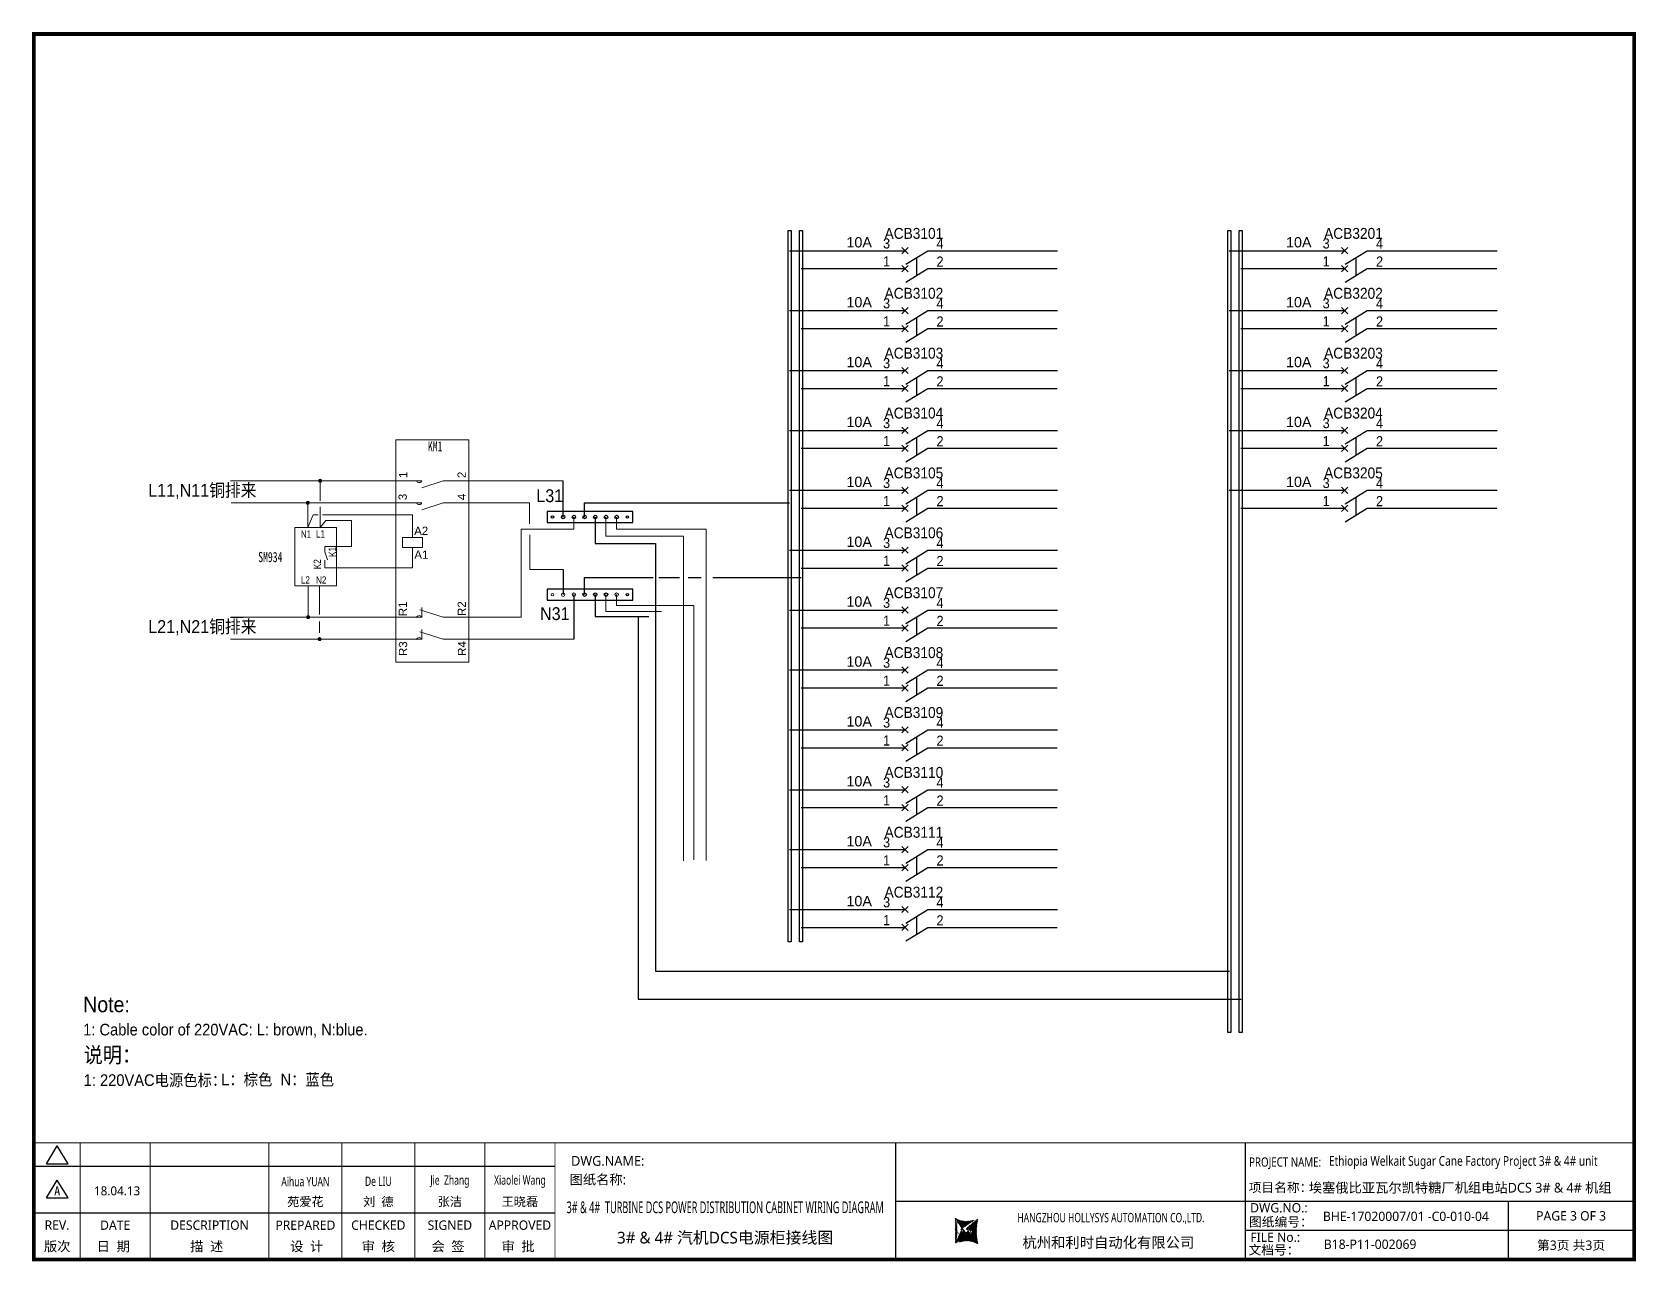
# Model space of a CAD drawing. Extents: x 81437 to 204847, y -54769 to -29444.
# Drawn here: x 106338 to 110463, y -54566 to -51403 of the extents above; entities that cross this region are included whole.
import ezdxf
from ezdxf.enums import TextEntityAlignment as Align
from ezdxf.lldxf.tags import DXFTag

# ---------------------------------------------------------------- set-up
doc = ezdxf.new("R2010")
doc.units = 0
doc.header["$LTSCALE"] = 100
doc.header["$MEASUREMENT"] = 0
doc.linetypes.add('ACAD_ISO02W100', pattern=[15, 12, -3])
for name, color, linetype in [('t', 1, 'Continuous'), ('标准图框及表格', 7, 'Continuous'), ('空气开关', 7, 'Continuous')]:
    doc.layers.add(name, color=color, linetype=linetype)
for name, color, linetype, lineweight in [('注释', 130, 'Continuous', 20), ('粗实线', 7, 'Continuous', 20), ('细实线', 7, 'Continuous', 20)]:
    doc.layers.add(name, color=color, linetype=linetype, lineweight=lineweight)
doc.styles.add('HZ', font='arial.ttf', dxfattribs={"width": 0.7})
doc.styles.get("Standard").update_dxf_attribs({"font": ''})
doc.styles.add('微软雅黑', font='')
doc.styles.get('Standard').set_extended_font_data('SimSun')
doc.styles.get('微软雅黑').set_extended_font_data('Microsoft YaHei')
tags = doc.linetypes.add('CENTER', pattern=[2, 1.25, -0.25, 0.25, -0.25]).pattern_tags.tags
tags[10:11] = [DXFTag(74, 4), DXFTag(75, 0), DXFTag(340, '0'), DXFTag(46, 1.0), DXFTag(50, 0.0), DXFTag(44, 0.0), DXFTag(45, 0.0)]
tags[8:9] = [DXFTag(74, 4), DXFTag(75, 0), DXFTag(340, '0'), DXFTag(46, 1.0), DXFTag(50, 0.0), DXFTag(44, 0.0), DXFTag(45, 0.0)]
tags[6:7] = [DXFTag(74, 4), DXFTag(75, 0), DXFTag(340, '0'), DXFTag(46, 1.0), DXFTag(50, 0.0), DXFTag(44, 0.0), DXFTag(45, 0.0)]
tags[4:5] = [DXFTag(74, 4), DXFTag(75, 0), DXFTag(340, '0'), DXFTag(46, 1.0), DXFTag(50, 0.0), DXFTag(44, 0.0), DXFTag(45, 0.0)]
pattern_1 = [(45, (-6.1628, -58.8625), (-0.7362629, 0.7362629), [])]

# ---------------------------------------------------------------- blocks, each defined once
blk = doc.blocks.new('供电端子')
at = {"style": 'HZ', "width": 0.7}
blk.add_attdef('供电端子', (0, 0), '', height=17, dxfattribs=at)
blk = doc.blocks.new('图框')
at = {"layer": '标准图框及表格'}
h = blk.add_hatch(dxfattribs=at)
h.set_pattern_fill('ANSI31', color=5, scale=8.329864, style=0)
h.set_pattern_definition(pattern_1)
edge = h.paths.add_edge_path()
edge.add_arc((2393.1, -3057), 55.2, 238.1092, 291.6532)
edge.add_line((2413.5, -3108.3), (2382.4, -3129.1))
edge.add_arc((2232.7, -3137.2), 135.4, 346.3915, 374.25)
edge.add_line((2364.3, -3169), (2391.3, -3146.7))
edge.add_line((2385.2, -3139.1), (2390, -3139.8))
edge.add_spline(control_points=[(2391.3, -3146.8), (2392.2, -3145.9), (2393.8, -3144.3), (2393.7, -3140.1), (2391.3, -3139.9), (2390, -3139.7)], knot_values=[0, 0, 0, 0, 6.844331, 12.400427, 18.769243, 18.769243, 18.769243, 18.769243], weights=[1, 1, 1, 1, 1, 1], degree=3, periodic=0)
edge.add_spline(control_points=[(2382.4, -3129.1), (2381.6, -3129.7), (2380.3, -3130.8), (2379.4, -3132.2), (2379, -3132.9)], knot_values=[0, 0, 0, 0, 5.253674, 9.488439, 9.488439, 9.488439, 9.488439], weights=[1, 1, 1, 1, 1], degree=3, periodic=0)
edge.add_spline(control_points=[(2380.1, -3131.1), (2379.6, -3131.8), (2378.5, -3133.2), (2378.8, -3136.6), (2381.7, -3138.8), (2384, -3139), (2385.2, -3139.1)], knot_values=[10.665975, 10.665975, 10.665975, 10.665975, 18.977704, 28.894558, 41.119554, 52.646925, 52.646925, 52.646925, 52.646925], weights=[1, 1, 1, 1, 1, 1, 1], degree=3, periodic=0)
h = blk.add_hatch(dxfattribs=at)
h.set_pattern_fill('ANSI31', color=3, scale=8.329864, style=0)
h.set_pattern_definition(pattern_1)
edge = h.paths.add_edge_path()
edge.add_line((2396.3, -3134.6), (2401.5, -3135.3))
edge.add_spline(control_points=[(2394.9, -3127.6), (2394, -3128.5), (2392.4, -3130.1), (2392.5, -3134.3), (2394.9, -3134.5), (2396.2, -3134.6)], knot_values=[0, 0, 0, 0, 6.844331, 12.400427, 18.769243, 18.769243, 18.769243, 18.769243], weights=[1, 1, 1, 1, 1, 1], degree=3, periodic=0)
edge.add_line((2421.9, -3105.3), (2394.8, -3127.7))
edge.add_spline(control_points=[(2406.5, -3142.8), (2406.9, -3142.3), (2407.7, -3140.9), (2407.4, -3137.8), (2404.5, -3135.6), (2402.2, -3135.4), (2401, -3135.3)], knot_values=[12.654089, 12.654089, 12.654089, 12.654089, 18.977704, 28.894558, 41.119554, 52.646925, 52.646925, 52.646925, 52.646925], weights=[1, 1, 1, 1, 1, 1, 1], degree=3, periodic=0)
edge.add_line((2405.5, -3143.8), (2406.6, -3142.6))
edge.add_line((2403.9, -3145.3), (2405.5, -3143.8))
edge.add_line((2372.7, -3166.1), (2403.8, -3145.3))
edge.add_arc((2393.1, -3217.4), 55.2, 58.1092, 111.6532)
edge.add_arc((2553.4, -3137.2), 135.4, 166.3915, 194.25)
at = {"color": 7}
for p, q in [((2209.5, -2910.4), (2209.5, -3210.4)), ((3109.5, -2910.4), (3109.5, -3210.4)), ((-6.2, -2970.4), (1334, -2970.4)), ((-6.2, -3090.4), (1334, -3090.4)), ((2209.5, -3060.4), (3109.5, -3060.4)), ((3109.5, -3060.4), (4109.5, -3060.4)), ((3785.6, -3060.4), (3785.6, -3210.4)), ((4109.5, -3135.4), (3109.5, -3135.4))]:
    blk.add_line(p, q, dxfattribs=at)
at = {"color": 7, "const_width": 3}
blk.add_lwpolyline([(4109.5, -2910.4), (-6.2, -2910.4)], dxfattribs=at)
at = {"layer": 't', "color": 7}
for p, q in [((25.8, -2963.9), (53.7, -2918)), ((81.7, -2963.9), (53.7, -2918)), ((25.8, -2963.9), (81.7, -2963.9)), ((25.8, -3051.8), (53.7, -3006)), ((81.7, -3051.8), (53.7, -3006)), ((25.8, -3051.8), (81.7, -3051.8))]:
    blk.add_line(p, q, dxfattribs=at)
at = {"layer": 't', "color": 7, "const_width": 9.62}
blk.add_lwpolyline([(4109.5, -3210.4), (4109.5, -58.9), (-6.2, -58.9), (-6.2, -3210.4)], close=True, dxfattribs=at)
at = {"layer": 't', "color": 7, "const_width": 2.4}
for points in [[(112.6, -2911.6), (112.6, -3210.4)], [(292.9, -2911.6), (292.9, -3210.4)], [(598.2, -2911.6), (598.2, -3215.3)], [(785.8, -2911.6), (785.8, -3215.3)], [(973.4, -2911.6), (973.4, -3215.3)], [(1153.7, -2911.6), (1153.7, -3215.3)], [(1334, -2911.6), (1334, -3215.3)]]:
    blk.add_lwpolyline(points, dxfattribs=at)
at = {"color": 7, "linetype": 'CENTER', "style": '微软雅黑'}
for s, height, p in [('项目名称：', 24, (3118.2, -3036.9)), ('图纸编号：', 24, (3119.1, -3125.5)), ('杭州和利时自动化有限公司', 27, (2536.4, -3180)), ('文档号：', 24, (3117.9, -3197.6))]:
    blk.add_text(s, height=height, dxfattribs=at).set_placement(p)
at = {"color": 7, "style": '微软雅黑', "flags": 8}
for tag, p, height in [('DWG.NAME:', (1375.5, -2969.2), 25), ('DWG.NO.:', (3122, -3089.3), 24), ('图纸编号', (3309.2, -3111.3), 24), ('FILENO.:', (3122.5, -3165), 24), ('文档号', (3311.6, -3183), 24)]:
    blk.add_attdef(tag, p, '', height=height, dxfattribs=at)
at = {"color": 7, "style": '微软雅黑', "width": 0.8, "flags": 8}
for tag, p, height in [('PROJECTNAME:', (3119.3, -2971.7), 24), ('PROJECT_NAME', (3324.7, -2969.2), 25)]:
    blk.add_attdef(tag, p, '', height=height, dxfattribs=at)
at = {"color": 7, "style": '微软雅黑', "flags": 8}
for tag, height, width, p in [('RENLIU', 24, 0.7, (692, -3009.2)), ('SHUFENWANG', 24, 0.7, (879.6, -3009.2)), ('FANGHOU', 24, 0.7, (1063.6, -3009.2)), ('DANDANLI', 24, 0.7, (1243.9, -3009.2)), ('#10STATIONONTROLCABINETCOVER', 30, 0.6, (1771.7, -3076)), ('HANGZHOUHOLLYSYSAUTOMATIONCO.,LTD.', 24, 0.7, (2763.9, -3104.6))]:
    blk.add_attdef(tag, text='', height=height, dxfattribs=dict(at, width=width)).set_placement(p, align=Align.MIDDLE)
for tag, p in [('图纸名称:', (1371.6, -3024.8)), ('项目名称', (3272.9, -3045.6))]:
    blk.add_attdef(tag, text='', height=25, dxfattribs=at).set_placement(p, align=Align.BOTTOM_LEFT)
at = {"color": 7, "flags": 8}
blk.add_attdef('A', text='', height=23, dxfattribs=at).set_placement((53.7, -3033.7), align=Align.MIDDLE)
at = {"color": 7, "style": '微软雅黑', "flags": 8}
for tag, height, p in [('设计时间', 23, (207.7, -3033.7)), ('刘仁', 23, (692, -3061.1)), ('王姝芬', 23, (879.6, -3061.1)), ('侯方', 23, (1063.6, -3061.1)), ('李丹丹', 23, (1243.9, -3061.1)), ('PAGEXOFX', 24, (3947.6, -3097.9)), ('REV.', 24, (53.2, -3121.9)), ('DATE', 24, (202.7, -3121.9)), ('DESCRIPTION', 24, (445.6, -3121.9)), ('PREPARED', 24, (692, -3121.9)), ('CHECKED', 24, (879.6, -3121.9)), ('SIGNED', 24, (1063.6, -3121.9)), ('APPROVED', 24, (1243.9, -3121.9)), ('图纸名称', 30, (1771.7, -3153.6)), ('第几页共几页', 24, (3947.6, -3172.9))]:
    blk.add_attdef(tag, text='', height=height, dxfattribs=at).set_placement(p, align=Align.MIDDLE)
at = {"layer": 't', "color": 7, "style": '微软雅黑'}
for s, p in [('版次', (53.7, -3176.5)), ('日  期', (198, -3176.5)), ('描  述', (438.3, -3176.5)), ('设  计', (695.3, -3176.5)), ('审  核', (879.4, -3176.5)), ('会  签', (1058.9, -3176.5)), ('审  批', (1239.1, -3176.5))]:
    blk.add_text(s, height=25, dxfattribs=at).set_placement(p, align=Align.MIDDLE_CENTER)
at = {"layer": '标准图框及表格', "color": 5, "style": 'HZ'}
for s, p in [('pgqh', (2367.7, -3118.5)), ('hollilas', (2367.9, -3144.8))]:
    blk.add_text(s, height=5.21, dxfattribs=at).set_placement(p)
at = {"layer": '标准图框及表格', "color": 3, "style": 'HZ'}
for s, height, p in [('auto', 8.68, (2394.7, -3133.1)), ('hollysys', 4.34, (2396.4, -3158.6))]:
    blk.add_text(s, height=height, dxfattribs=at).set_placement(p)

msp = doc.modelspace()

# ---------------------------------------------------------------- linework, layer by layer
at = {"color": 43}
for p, q in [((108286.5, -51965.4), (108583.1, -51965.4)), ((108641.7, -51965.4), (108975.4, -51965.4)), ((109417, -51965.4), (109713.7, -51965.4)), ((109772.2, -51965.4), (110105.9, -51965.4)), ((108286.5, -52119.4), (108583.1, -52119.4)), ((108641.7, -52119.4), (108975.4, -52119.4)), ((109417, -52119.4), (109713.7, -52119.4)), ((109772.2, -52119.4), (110105.9, -52119.4)), ((108286.5, -52273.4), (108583.1, -52273.4)), ((108641.7, -52273.4), (108975.4, -52273.4)), ((109417, -52273.4), (109713.7, -52273.4)), ((109772.2, -52273.4), (110105.9, -52273.4)), ((108286.5, -52427.4), (108583.1, -52427.4)), ((108641.7, -52427.4), (108975.4, -52427.4)), ((109417, -52427.4), (109713.7, -52427.4)), ((109772.2, -52427.4), (110105.9, -52427.4)), ((107704, -52650.2), (107704, -52557.4)), ((108286.5, -52581.4), (108583.1, -52581.4)), ((108641.7, -52581.4), (108975.4, -52581.4)), ((109417, -52581.4), (109713.7, -52581.4)), ((109772.2, -52581.4), (110105.9, -52581.4)), ((107759, -52650.2), (107759, -52613.9)), ((107759, -52613.9), (107931.2, -52613.9)), ((107903.7, -52613.9), (108286.5, -52613.9)), ((107786.5, -52650.2), (107786.5, -52718)), ((107786.5, -52718), (107918, -52718)), ((107901, -52718), (107941.1, -52718)), ((107941.1, -52718), (107941.1, -53086.9)), ((108286.5, -52735.4), (108583.1, -52735.4)), ((108641.7, -52735.4), (108975.4, -52735.4)), ((106848.7, -52907.6), (106880.9, -52907.6)), ((108286.5, -52889.4), (108583.1, -52889.4)), ((108641.7, -52889.4), (108975.4, -52889.4)), ((108286.5, -53043.4), (108583.1, -53043.4)), ((108641.7, -53043.4), (108975.4, -53043.4)), ((107941.1, -53086.9), (107941.1, -53817.7)), ((108286.5, -53197.4), (108583.1, -53197.4)), ((108641.7, -53197.4), (108975.4, -53197.4)), ((108286.5, -53351.4), (108583.1, -53351.4)), ((108641.7, -53351.4), (108975.4, -53351.4)), ((108286.5, -53505.4), (108583.1, -53505.4)), ((108641.7, -53505.4), (108975.4, -53505.4)), ((108286.5, -53659.4), (108583.1, -53659.4)), ((108641.7, -53659.4), (108975.4, -53659.4)), ((107941.1, -53817.7), (109417.9, -53817.7))]:
    msp.add_line(p, q, dxfattribs=at)
at = {"color": 6}
for p, q in [((108591.2, -51973.5), (108575, -51957.3)), ((108575, -51973.5), (108591.2, -51957.3)), ((108585.2, -52000.2), (108641.7, -51965.4)), ((109721.8, -51973.5), (109705.6, -51957.3)), ((109705.6, -51973.5), (109721.8, -51957.3)), ((109715.7, -52000.2), (109772.2, -51965.4)), ((108575, -52019.6), (108591.2, -52003.4)), ((108591.2, -52019.6), (108575, -52003.4)), ((108585.2, -52046.3), (108641.7, -52011.5)), ((109705.6, -52019.6), (109721.8, -52003.4)), ((109721.8, -52019.6), (109705.6, -52003.4)), ((109715.7, -52046.3), (109772.2, -52011.5)), ((108591.2, -52127.5), (108575, -52111.3)), ((108575, -52127.5), (108591.2, -52111.3)), ((108585.2, -52154.2), (108641.7, -52119.4)), ((109721.8, -52127.5), (109705.6, -52111.3)), ((109705.6, -52127.5), (109721.8, -52111.3)), ((109715.7, -52154.2), (109772.2, -52119.4)), ((108591.2, -52173.6), (108575, -52157.4)), ((108575, -52173.6), (108591.2, -52157.4)), ((108585.2, -52200.3), (108641.7, -52165.5)), ((109721.8, -52173.6), (109705.6, -52157.4)), ((109705.6, -52173.6), (109721.8, -52157.4)), ((109715.7, -52200.3), (109772.2, -52165.5)), ((108575, -52281.5), (108591.2, -52265.3)), ((108591.2, -52281.5), (108575, -52265.3)), ((109705.6, -52281.5), (109721.8, -52265.3)), ((109721.8, -52281.5), (109705.6, -52265.3)), ((108585.2, -52308.2), (108641.7, -52273.4)), ((109715.7, -52308.2), (109772.2, -52273.4)), ((108575, -52327.6), (108591.2, -52311.4)), ((108591.2, -52327.6), (108575, -52311.4)), ((108585.2, -52354.3), (108641.7, -52319.5)), ((109705.6, -52327.6), (109721.8, -52311.4)), ((109721.8, -52327.6), (109705.6, -52311.4)), ((109715.7, -52354.3), (109772.2, -52319.5)), ((108591.2, -52435.5), (108575, -52419.3)), ((108575, -52435.5), (108591.2, -52419.3)), ((108585.2, -52462.2), (108641.7, -52427.4)), ((109721.8, -52435.5), (109705.6, -52419.3)), ((109705.6, -52435.5), (109721.8, -52419.3)), ((109715.7, -52462.2), (109772.2, -52427.4)), ((108591.2, -52481.6), (108575, -52465.4)), ((108575, -52481.6), (108591.2, -52465.4)), ((109721.8, -52481.6), (109705.6, -52465.4)), ((109705.6, -52481.6), (109721.8, -52465.4)), ((108585.2, -52508.3), (108641.7, -52473.5)), ((109715.7, -52508.3), (109772.2, -52473.5)), ((108575, -52589.5), (108591.2, -52573.3)), ((108591.2, -52589.5), (108575, -52573.3)), ((108585.2, -52616.2), (108641.7, -52581.4)), ((109705.6, -52589.5), (109721.8, -52573.3)), ((109721.8, -52589.5), (109705.6, -52573.3)), ((109715.7, -52616.2), (109772.2, -52581.4)), ((108575, -52635.6), (108591.2, -52619.4)), ((108591.2, -52635.6), (108575, -52619.4)), ((108585.2, -52662.3), (108641.7, -52627.5)), ((109705.6, -52635.6), (109721.8, -52619.4)), ((109721.8, -52635.6), (109705.6, -52619.4)), ((109715.7, -52662.3), (109772.2, -52627.5)), ((108591.2, -52743.5), (108575, -52727.3)), ((108575, -52743.5), (108591.2, -52727.3)), ((108585.2, -52770.2), (108641.7, -52735.4)), ((108591.2, -52789.6), (108575, -52773.4)), ((108575, -52789.6), (108591.2, -52773.4)), ((108585.2, -52816.3), (108641.7, -52781.5)), ((108591.2, -52897.5), (108575, -52881.3)), ((108575, -52897.5), (108591.2, -52881.3)), ((108585.2, -52924.2), (108641.7, -52889.4)), ((108591.2, -52943.6), (108575, -52927.4)), ((108575, -52943.6), (108591.2, -52927.4)), ((108585.2, -52970.3), (108641.7, -52935.5)), ((108575, -53051.5), (108591.2, -53035.3)), ((108591.2, -53051.5), (108575, -53035.3)), ((108585.2, -53078.2), (108641.7, -53043.4)), ((108575, -53097.6), (108591.2, -53081.4)), ((108591.2, -53097.6), (108575, -53081.4)), ((108585.2, -53124.3), (108641.7, -53089.5)), ((108591.2, -53205.5), (108575, -53189.3)), ((108575, -53205.5), (108591.2, -53189.3)), ((108585.2, -53232.2), (108641.7, -53197.4)), ((108591.2, -53251.6), (108575, -53235.4)), ((108575, -53251.6), (108591.2, -53235.4)), ((108585.2, -53278.3), (108641.7, -53243.5)), ((108591.2, -53359.5), (108575, -53343.3)), ((108575, -53359.5), (108591.2, -53343.3)), ((108585.2, -53386.2), (108641.7, -53351.4)), ((108591.2, -53405.6), (108575, -53389.4)), ((108575, -53405.6), (108591.2, -53389.4)), ((108585.2, -53432.3), (108641.7, -53397.5)), ((108591.2, -53513.5), (108575, -53497.3)), ((108575, -53513.5), (108591.2, -53497.3)), ((108591.2, -53559.6), (108575, -53543.4)), ((108575, -53559.6), (108591.2, -53543.4)), ((108585.2, -53540.2), (108641.7, -53505.4)), ((108585.2, -53586.3), (108641.7, -53551.5)), ((108575, -53667.5), (108591.2, -53651.3)), ((108591.2, -53667.5), (108575, -53651.3)), ((108585.2, -53694.2), (108641.7, -53659.4)), ((108575, -53713.6), (108591.2, -53697.4)), ((108591.2, -53713.6), (108575, -53697.4)), ((108585.2, -53740.3), (108641.7, -53705.5))]:
    msp.add_line(p, q, dxfattribs=at)
at = {"color": 5}
for p, q in [((108316.2, -52011.5), (108583.1, -52011.5)), ((108641.7, -52011.5), (108974.8, -52011.5)), ((109446.7, -52011.5), (109713.7, -52011.5)), ((109772.2, -52011.5), (110105.3, -52011.5)), ((108316.2, -52165.5), (108583.1, -52165.5)), ((108641.7, -52165.5), (108974.8, -52165.5)), ((109446.7, -52165.5), (109713.7, -52165.5)), ((109772.2, -52165.5), (110105.3, -52165.5)), ((108316.2, -52319.5), (108583.1, -52319.5)), ((108641.7, -52319.5), (108974.8, -52319.5)), ((109446.7, -52319.5), (109713.7, -52319.5)), ((109772.2, -52319.5), (110105.3, -52319.5)), ((108316.2, -52473.5), (108583.1, -52473.5)), ((108641.7, -52473.5), (108974.8, -52473.5)), ((109446.7, -52473.5), (109713.7, -52473.5)), ((109772.2, -52473.5), (110105.3, -52473.5)), ((108316.2, -52627.5), (108583.1, -52627.5)), ((108641.7, -52627.5), (108974.8, -52627.5)), ((109446.7, -52627.5), (109713.7, -52627.5)), ((109772.2, -52627.5), (110105.3, -52627.5)), ((107704, -52785.5), (107704, -52849.8)), ((108316.2, -52781.5), (108583.1, -52781.5)), ((108641.7, -52781.5), (108974.8, -52781.5)), ((107759, -52849.8), (107759, -52805.3)), ((107759, -52805.3), (107877.4, -52805.3)), ((107849.9, -52805.3), (107935.6, -52805.3)), ((107949.9, -52805.3), (108002.9, -52805.3)), ((108025.6, -52805.3), (108058.6, -52805.3)), ((108089.2, -52805.3), (108316.2, -52805.3)), ((107731.5, -52849.8), (107731.5, -52964.5)), ((107786.5, -52849.8), (107786.5, -52906.1)), ((107786.5, -52906.1), (107924, -52906.1)), ((107896.5, -52906.1), (107896.5, -53086.3)), ((108316.2, -52935.5), (108583.1, -52935.5)), ((108641.7, -52935.5), (108974.8, -52935.5)), ((107896.5, -53086.3), (107896.5, -53890.4)), ((108316.2, -53089.5), (108583.1, -53089.5)), ((108641.7, -53089.5), (108974.8, -53089.5)), ((108316.2, -53243.5), (108583.1, -53243.5)), ((108641.7, -53243.5), (108974.8, -53243.5)), ((108316.2, -53397.5), (108583.1, -53397.5)), ((108641.7, -53397.5), (108974.8, -53397.5)), ((108316.2, -53551.5), (108583.1, -53551.5)), ((108641.7, -53551.5), (108974.8, -53551.5)), ((108316.2, -53705.5), (108583.1, -53705.5)), ((108641.7, -53705.5), (108974.8, -53705.5)), ((107896.5, -53890.4), (109447.6, -53890.4))]:
    msp.add_line(p, q, dxfattribs=at)
at = {"color": 5, "lineweight": 0}
for p, q in [((107047, -52676.8), (107061.2, -52644.6)), ((107061.2, -52644.6), (107073.6, -52644.6)), ((107084.5, -52644.6), (107316.6, -52644.6))]:
    msp.add_line(p, q, dxfattribs=at)
at = {"color": 43, "lineweight": 0}
for p, q in [((107093.6, -52658.9), (107078.9, -52676.8)), ((107159.1, -52658.9), (107093.6, -52658.9)), ((107159.1, -52726), (107159.1, -52658.9)), ((107120.9, -52726), (107159.1, -52726))]:
    msp.add_line(p, q, dxfattribs=at)
at = {"color": 43}
for points in [[(108290.4, -51913.7), (108290.4, -53742.5), (108282.6, -53742.5), (108282.6, -51913.7)], [(109421, -51913.7), (109421, -53975.5), (109413.2, -53975.5), (109413.2, -51913.7)], [(107662.8, -52663.9), (107882.8, -52663.9), (107882.8, -52636.4), (107662.8, -52636.4)]]:
    msp.add_lwpolyline(points, close=True, dxfattribs=at)
at = {"color": 5}
for points in [[(108319.6, -51913.7), (108319.6, -53742.5), (108311.8, -53742.5), (108311.8, -51913.7)], [(109450.1, -51913.7), (109450.1, -53975.5), (109442.3, -53975.5), (109442.3, -51913.7)], [(107662.8, -52863.6), (107882.8, -52863.6), (107882.8, -52836.1), (107662.8, -52836.1)]]:
    msp.add_lwpolyline(points, close=True, dxfattribs=at)
for centre, radius in [((107676.5, -52650.2), 3.3), ((107704, -52650.2), 4.4), ((107731.5, -52650.2), 4.4), ((107759, -52650.2), 4.4), ((107786.5, -52650.2), 4.4), ((107814, -52650.2), 4.4), ((107841.5, -52650.2), 4.4), ((107869, -52650.2), 3.3), ((107759, -52849.8), 4.4), ((107786.5, -52849.8), 4.4), ((107814, -52849.8), 4.4), ((107869, -52849.8), 3.3)]:
    msp.add_circle(centre, radius)
at = {"lineweight": 20}
for centre, radius in [((107676.5, -52849.8), 3.3), ((107704, -52849.8), 4.4), ((107731.5, -52849.8), 4.4), ((107841.5, -52849.8), 4.4)]:
    msp.add_circle(centre, radius, dxfattribs=at)
at = {"layer": '空气开关', "color": 6}
for p, q in [((108613.4, -52028.9), (108613.4, -51982.8)), ((109744, -52028.9), (109744, -51982.8)), ((108613.4, -52182.9), (108613.4, -52136.8)), ((109744, -52182.9), (109744, -52136.8)), ((108613.4, -52336.9), (108613.4, -52290.8)), ((109744, -52336.9), (109744, -52290.8)), ((108613.4, -52490.9), (108613.4, -52444.8)), ((109744, -52490.9), (109744, -52444.8)), ((108613.4, -52644.9), (108613.4, -52598.8)), ((109744, -52644.9), (109744, -52598.8)), ((108613.4, -52798.9), (108613.4, -52752.8)), ((108613.4, -52952.9), (108613.4, -52906.8)), ((108613.4, -53106.9), (108613.4, -53060.8)), ((108613.4, -53260.9), (108613.4, -53214.8)), ((108613.4, -53414.9), (108613.4, -53368.8)), ((108613.4, -53568.9), (108613.4, -53522.8)), ((108613.4, -53722.9), (108613.4, -53676.8))]:
    msp.add_line(p, q, dxfattribs=at)
at = {"layer": '粗实线'}
msp.add_lwpolyline([(107273.3, -53023.1), (107273.3, -52451.6), (107461.4, -52451.6), (107461.4, -53023.1)], close=True, dxfattribs=at)
at = {"layer": '细实线', "color": 43}
for p, q in [((106848.7, -52557.1), (107210.8, -52557.1)), ((107079.3, -52608.4), (107079.3, -52557.1)), ((107210.8, -52557.1), (107273.3, -52557.1)), ((107273.3, -52557.1), (107340.3, -52557.1)), ((107395.2, -52557.4), (107340.5, -52575)), ((107461.4, -52557.4), (107395.2, -52557.4)), ((107461.4, -52557.4), (107704, -52557.4)), ((107078.9, -52676.8), (107078.9, -52624.4)), ((107731.5, -52650.2), (107731.5, -52681.7)), ((107814, -52650.2), (107814, -52699)), ((107841.5, -52650.2), (107841.5, -52681.7)), ((107596, -52907.9), (107596, -52681.7)), ((107596, -52681.7), (107731.5, -52681.7)), ((107814, -52699), (107918.4, -52699)), ((107841.5, -52681.7), (107918.4, -52681.7)), ((107899.9, -52699), (108013.3, -52699)), ((107904.1, -52681.7), (108071.6, -52681.7)), ((108013.3, -52699), (108013.3, -53534.4)), ((108071.6, -52681.7), (108071.6, -53533.2)), ((107316.6, -52728.9), (107316.6, -52781.2)), ((107273.3, -52781.2), (107120.9, -52781.2)), ((107273.3, -52781.2), (107316.6, -52781.2)), ((107048.3, -52827.5), (107048, -52905.1)), ((107340.3, -52908.2), (107340.4, -52882.5)), ((106881, -52907.6), (107273.3, -52907.6)), ((107273.3, -52907.6), (107340.3, -52907.6)), ((107395.2, -52907.9), (107335.1, -52888.6)), ((107461.4, -52907.9), (107395.2, -52907.9)), ((107461.4, -52907.9), (107596, -52907.9))]:
    msp.add_line(p, q, dxfattribs=at)
at = {"layer": '细实线', "color": 5}
for p, q in [((106850.4, -52613.6), (107182.4, -52613.6)), ((107047, -52676.8), (107047, -52613.6)), ((107182.4, -52613.6), (107273.3, -52613.6)), ((107273.3, -52613.6), (107340.3, -52613.6)), ((107395.2, -52613.9), (107340.5, -52631.5)), ((107461.4, -52613.9), (107395.2, -52613.9)), ((107461.4, -52613.9), (107617.5, -52613.9)), ((107617.5, -52613.9), (107617.5, -52667.4)), ((107316.6, -52702.9), (107316.6, -52644.6)), ((107618.3, -52695.9), (107618.3, -52785.5)), ((107618.3, -52785.5), (107704, -52785.5)), ((107077.2, -52827.5), (107077.2, -52900.6)), ((107814, -52849.8), (107814, -52893)), ((107841.5, -52849.8), (107841.5, -52877.6)), ((107841.5, -52877.6), (107958.2, -52877.6)), ((107954.8, -52877.6), (108039.9, -52877.6)), ((108039.9, -52877.6), (108039.9, -53531.4)), ((107077.3, -52918.6), (107077.3, -52948.4)), ((107814, -52893), (107956.5, -52893)), ((106848.7, -52964.2), (107273.3, -52964.2)), ((107273.3, -52964.2), (107340.3, -52964.2)), ((107395.2, -52964.5), (107335.1, -52945.2)), ((107340.1, -52964.2), (107340.1, -52939.2)), ((107461.4, -52964.5), (107395.2, -52964.5)), ((107461.4, -52964.5), (107731.5, -52964.5))]:
    msp.add_line(p, q, dxfattribs=at)
at = {"layer": '细实线'}
for p, q in [((107120.9, -52726), (107090.7, -52726)), ((107090.7, -52726), (107090.7, -52739.7)), ((107090.7, -52780.5), (107090.7, -52761)), ((107120.9, -52780.5), (107090.7, -52780.5))]:
    msp.add_line(p, q, dxfattribs=at)
at = {"layer": '细实线', "color": 7}
msp.add_line((107098, -52760.5), (107090.7, -52739.7), dxfattribs=at)
at = {"layer": '细实线', "color": 43, "linetype": 'Continuous', "const_width": 5.09}
for points in [[(107079, -52559.6, 1), (107079, -52554.5, 1)], [(107048, -52910.2, 1), (107048, -52905.1, 1)]]:
    msp.add_lwpolyline(points, format="xyb", close=True, dxfattribs=at)
at = {"layer": '细实线', "color": 5, "linetype": 'Continuous', "const_width": 5.09}
msp.add_lwpolyline([(107047.1, -52616.2, 1), (107047.1, -52611.1, 1)], format="xyb", close=True, dxfattribs=at)
at = {"layer": '细实线'}
for points in [[(107013.5, -52827.5), (107013.5, -52676.8), (107120.9, -52676.8), (107120.9, -52827.5)], [(107291, -52728.9), (107291, -52702.9), (107342.2, -52702.9), (107342.2, -52728.9)]]:
    msp.add_lwpolyline(points, close=True, dxfattribs=at)
at = {"layer": '细实线', "color": 0, "linetype": 'Continuous', "const_width": 5.09}
msp.add_lwpolyline([(107077.3, -52966.7, 1), (107077.3, -52961.6, 1)], format="xyb", close=True, dxfattribs=at)
at = {"layer": '细实线', "color": 43}
for centre, start, end in [((107333.7, -52554.7), 199.9032, 340.0968), ((107333.7, -52910.6), 19.9032, 160.0968)]:
    msp.add_arc(centre, 7.02, start, end, dxfattribs=at)
at = {"layer": '细实线', "color": 5}
for centre, start, end in [((107333.7, -52611.2), 199.9032, 340.0968), ((107333.7, -52967.2), 19.9032, 160.0968)]:
    msp.add_arc(centre, 7.02, start, end, dxfattribs=at)

# ---------------------------------------------------------------- block references
at = {"color": 1}
ref = msp.add_blockref('图框', (106348.9, -51349.2), dxfattribs=at)
ref.add_attrib('PROJECTNAME:', 'PROJECT NAME:', (109468.2, -54320.8), dxfattribs={"color": 7, "height": 24, "style": '微软雅黑', "width": 0.8})
ref.add_attrib('FILENO.:', 'FILE No.:', (109471.4, -54514.1), dxfattribs={"color": 7, "height": 24, "style": '微软雅黑'})
ref.add_attrib('DWG.NO.:', 'DWG.NO.:', (109470.9, -54438.4), dxfattribs={"color": 7, "height": 24, "style": '微软雅黑'})
ref.add_attrib('PAGEXOFX', 'PAGE 3 OF 3', dxfattribs={"color": 7, "height": 24, "style": '微软雅黑', "flags": 8}).set_placement((110296.4, -54447.1), align=Align.MIDDLE)
ref.add_attrib('PROJECT_NAME', 'Ethiopia Welkait Sugar Cane Factory Project 3# & 4# unit', (109673.6, -54318.4), dxfattribs={"color": 7, "height": 25, "style": '微软雅黑', "width": 0.8})
ref.add_attrib('项目名称', '埃塞俄比亚瓦尔凯特糖厂机组电站DCS 3# & 4# 机组', dxfattribs={"color": 7, "height": 25, "style": '微软雅黑'}).set_placement((109621.8, -54394.8), align=Align.BOTTOM_LEFT)
ref.add_attrib('HANGZHOUHOLLYSYSAUTOMATIONCO.,LTD.', 'HANGZHOU HOLLYSYS AUTOMATION CO.,LTD.', dxfattribs={"color": 7, "height": 24, "style": '微软雅黑', "width": 0.7}).set_placement((109112.8, -54453.7), align=Align.MIDDLE)
ref.add_attrib('图纸名称:', '图纸名称:', dxfattribs={"color": 7, "height": 25, "style": '微软雅黑', "flags": 8}).set_placement((107720.5, -54373.9), align=Align.BOTTOM_LEFT)
ref.add_attrib('#10STATIONONTROLCABINETCOVER', '3# & 4#  TURBINE DCS POWER DISTRIBUTION CABINET WIRING DIAGRAM', dxfattribs={"color": 7, "height": 30, "style": '微软雅黑', "width": 0.6, "flags": 8}).set_placement((108120.6, -54425.2), align=Align.MIDDLE)
ref.add_attrib('DWG.NAME:', 'DWG.NAME:', (107724.4, -54318.4), dxfattribs={"color": 7, "height": 25, "style": '微软雅黑', "flags": 8})
ref.add_attrib('DANDANLI', 'Xiaolei Wang', dxfattribs={"color": 7, "height": 24, "style": '微软雅黑', "width": 0.7, "flags": 8}).set_placement((107592.7, -54358.4), align=Align.MIDDLE)
ref.add_attrib('FANGHOU', 'Jie  Zhang', dxfattribs={"color": 7, "height": 24, "style": '微软雅黑', "width": 0.7, "flags": 8}).set_placement((107412.5, -54358.4), align=Align.MIDDLE)
ref.add_attrib('SHUFENWANG', 'De LIU', dxfattribs={"color": 7, "height": 24, "style": '微软雅黑', "width": 0.7, "flags": 8}).set_placement((107228.5, -54358.4), align=Align.MIDDLE)
ref.add_attrib('RENLIU', 'Aihua YUAN', dxfattribs={"color": 7, "height": 24, "style": '微软雅黑', "width": 0.7, "flags": 8}).set_placement((107040.9, -54358.4), align=Align.MIDDLE)
ref.add_attrib('APPROVED', 'APPROVED', dxfattribs={"color": 7, "height": 24, "style": '微软雅黑'}).set_placement((107592.7, -54471.1), align=Align.MIDDLE)
ref.add_attrib('SIGNED', 'SIGNED', dxfattribs={"color": 7, "height": 24, "style": '微软雅黑'}).set_placement((107412.5, -54471.1), align=Align.MIDDLE)
ref.add_attrib('CHECKED', 'CHECKED', dxfattribs={"color": 7, "height": 24, "style": '微软雅黑'}).set_placement((107228.5, -54471.1), align=Align.MIDDLE)
ref.add_attrib('PREPARED', 'PREPARED', dxfattribs={"color": 7, "height": 24, "style": '微软雅黑'}).set_placement((107040.9, -54471.1), align=Align.MIDDLE)
ref.add_attrib('DESCRIPTION', 'DESCRIPTION', dxfattribs={"color": 7, "height": 24, "style": '微软雅黑'}).set_placement((106794.4, -54471.1), align=Align.MIDDLE)
ref.add_attrib('DATE', 'DATE', dxfattribs={"color": 7, "height": 24, "style": '微软雅黑', "flags": 8}).set_placement((106551.6, -54471.1), align=Align.MIDDLE)
ref.add_attrib('REV.', 'REV.', dxfattribs={"color": 7, "height": 24, "style": '微软雅黑', "flags": 8}).set_placement((106402.1, -54471.1), align=Align.MIDDLE)
ref.add_attrib('A', 'A', dxfattribs={"color": 7, "height": 23, "flags": 8}).set_placement((106402.6, -54382.9), align=Align.MIDDLE)
ref.add_attrib('设计时间', '18.04.13', dxfattribs={"color": 7, "height": 23, "style": '微软雅黑', "flags": 8}).set_placement((106556.6, -54382.9), align=Align.MIDDLE)
ref.add_attrib('李丹丹', '王晓磊', dxfattribs={"color": 7, "height": 23, "style": '微软雅黑', "flags": 8}).set_placement((107592.7, -54410.2), align=Align.MIDDLE)
ref.add_attrib('侯方', '张洁', dxfattribs={"color": 7, "height": 23, "style": '微软雅黑', "flags": 8}).set_placement((107412.5, -54410.2), align=Align.MIDDLE)
ref.add_attrib('王姝芬', '刘  德', dxfattribs={"color": 7, "height": 23, "style": '微软雅黑', "flags": 8}).set_placement((107228.5, -54410.2), align=Align.MIDDLE)
ref.add_attrib('刘仁', '苑爱花', dxfattribs={"color": 7, "height": 23, "style": '微软雅黑', "flags": 8}).set_placement((107040.9, -54410.2), align=Align.MIDDLE)
ref.add_attrib('图纸名称', '3# & 4# 汽机DCS电源柜接线图', dxfattribs={"color": 7, "height": 30, "style": '微软雅黑', "flags": 8}).set_placement((108120.6, -54502.7), align=Align.MIDDLE)
ref.add_attrib('文档号', 'B18-P11-002069', (109660.4, -54532.2), dxfattribs={"color": 7, "height": 24, "style": '微软雅黑', "flags": 8})
ref.add_attrib('图纸编号', 'BHE-17020007/01 -C0-010-04', (109658.1, -54460.4), dxfattribs={"color": 7, "height": 24, "style": '微软雅黑', "flags": 8})
ref.add_attrib('第几页共几页', '第3页 共3页', dxfattribs={"color": 7, "height": 24, "style": '微软雅黑', "flags": 8}).set_placement((110296.4, -54522.1), align=Align.MIDDLE)
ref = msp.add_blockref('供电端子', (108465.3, -51956.9), dxfattribs=dict(xscale=0.9349999999976717, yscale=0.9349999999976717))
ref.add_attrib('供电端子', '10A', dxfattribs={"height": 26.4, "style": 'HZ'}).set_placement((108465.3, -51956.9), align=Align.CENTER)
ref = msp.add_blockref('供电端子', (108606.1, -51934.9), dxfattribs=dict(xscale=0.9349999999976717, yscale=0.9349999999976717))
ref.add_attrib('供电端子', 'ACB3101', dxfattribs={"height": 28.05, "style": 'HZ', "width": 0.9}).set_placement((108606.1, -51934.9), align=Align.CENTER)
ref = msp.add_blockref('供电端子', (109595.9, -51956.9), dxfattribs=dict(xscale=0.9349999999976717, yscale=0.9349999999976717))
ref.add_attrib('供电端子', '10A', dxfattribs={"height": 26.4, "style": 'HZ'}).set_placement((109595.9, -51956.9), align=Align.CENTER)
ref = msp.add_blockref('供电端子', (109736.7, -51934.9), dxfattribs=dict(xscale=0.9349999999976717, yscale=0.9349999999976717))
ref.add_attrib('供电端子', 'ACB3201', dxfattribs={"height": 28.05, "style": 'HZ', "width": 0.9}).set_placement((109736.7, -51934.9), align=Align.CENTER)
ref = msp.add_blockref('供电端子', (108606.1, -52088.9), dxfattribs=dict(xscale=0.9349999999976717, yscale=0.9349999999976717))
ref.add_attrib('供电端子', 'ACB3102', dxfattribs={"height": 28.05, "style": 'HZ', "width": 0.9}).set_placement((108606.1, -52088.9), align=Align.CENTER)
ref = msp.add_blockref('供电端子', (109736.7, -52088.9), dxfattribs=dict(xscale=0.9349999999976717, yscale=0.9349999999976717))
ref.add_attrib('供电端子', 'ACB3202', dxfattribs={"height": 28.05, "style": 'HZ', "width": 0.9}).set_placement((109736.7, -52088.9), align=Align.CENTER)
ref = msp.add_blockref('供电端子', (108465.3, -52110.9), dxfattribs=dict(xscale=0.9349999999976717, yscale=0.9349999999976717))
ref.add_attrib('供电端子', '10A', dxfattribs={"height": 26.4, "style": 'HZ'}).set_placement((108465.3, -52110.9), align=Align.CENTER)
ref = msp.add_blockref('供电端子', (109595.9, -52110.9), dxfattribs=dict(xscale=0.9349999999976717, yscale=0.9349999999976717))
ref.add_attrib('供电端子', '10A', dxfattribs={"height": 26.4, "style": 'HZ'}).set_placement((109595.9, -52110.9), align=Align.CENTER)
ref = msp.add_blockref('供电端子', (108606.1, -52242.9), dxfattribs=dict(xscale=0.9349999999976717, yscale=0.9349999999976717))
ref.add_attrib('供电端子', 'ACB3103', dxfattribs={"height": 28.05, "style": 'HZ', "width": 0.9}).set_placement((108606.1, -52242.9), align=Align.CENTER)
ref = msp.add_blockref('供电端子', (109736.7, -52242.9), dxfattribs=dict(xscale=0.9349999999976717, yscale=0.9349999999976717))
ref.add_attrib('供电端子', 'ACB3203', dxfattribs={"height": 28.05, "style": 'HZ', "width": 0.9}).set_placement((109736.7, -52242.9), align=Align.CENTER)
ref = msp.add_blockref('供电端子', (108465.3, -52264.9), dxfattribs=dict(xscale=0.9349999999976717, yscale=0.9349999999976717))
ref.add_attrib('供电端子', '10A', dxfattribs={"height": 26.4, "style": 'HZ'}).set_placement((108465.3, -52264.9), align=Align.CENTER)
ref = msp.add_blockref('供电端子', (109595.9, -52264.9), dxfattribs=dict(xscale=0.9349999999976717, yscale=0.9349999999976717))
ref.add_attrib('供电端子', '10A', dxfattribs={"height": 26.4, "style": 'HZ'}).set_placement((109595.9, -52264.9), align=Align.CENTER)
ref = msp.add_blockref('供电端子', (108606.1, -52396.9), dxfattribs=dict(xscale=0.9349999999976717, yscale=0.9349999999976717))
ref.add_attrib('供电端子', 'ACB3104', dxfattribs={"height": 28.05, "style": 'HZ', "width": 0.9}).set_placement((108606.1, -52396.9), align=Align.CENTER)
ref = msp.add_blockref('供电端子', (109736.7, -52396.9), dxfattribs=dict(xscale=0.9349999999976717, yscale=0.9349999999976717))
ref.add_attrib('供电端子', 'ACB3204', dxfattribs={"height": 28.05, "style": 'HZ', "width": 0.9}).set_placement((109736.7, -52396.9), align=Align.CENTER)
ref = msp.add_blockref('供电端子', (108465.3, -52418.9), dxfattribs=dict(xscale=0.9349999999976717, yscale=0.9349999999976717))
ref.add_attrib('供电端子', '10A', dxfattribs={"height": 26.4, "style": 'HZ'}).set_placement((108465.3, -52418.9), align=Align.CENTER)
ref = msp.add_blockref('供电端子', (109595.9, -52418.9), dxfattribs=dict(xscale=0.9349999999976717, yscale=0.9349999999976717))
ref.add_attrib('供电端子', '10A', dxfattribs={"height": 26.4, "style": 'HZ'}).set_placement((109595.9, -52418.9), align=Align.CENTER)
ref = msp.add_blockref('供电端子', (108465.3, -52572.9), dxfattribs=dict(xscale=0.9349999999976717, yscale=0.9349999999976717))
ref.add_attrib('供电端子', '10A', dxfattribs={"height": 26.4, "style": 'HZ'}).set_placement((108465.3, -52572.9), align=Align.CENTER)
ref = msp.add_blockref('供电端子', (108606.1, -52550.9), dxfattribs=dict(xscale=0.9349999999976717, yscale=0.9349999999976717))
ref.add_attrib('供电端子', 'ACB3105', dxfattribs={"height": 28.05, "style": 'HZ', "width": 0.9}).set_placement((108606.1, -52550.9), align=Align.CENTER)
ref = msp.add_blockref('供电端子', (109595.9, -52572.9), dxfattribs=dict(xscale=0.9349999999976717, yscale=0.9349999999976717))
ref.add_attrib('供电端子', '10A', dxfattribs={"height": 26.4, "style": 'HZ'}).set_placement((109595.9, -52572.9), align=Align.CENTER)
ref = msp.add_blockref('供电端子', (109736.7, -52550.9), dxfattribs=dict(xscale=0.9349999999976717, yscale=0.9349999999976717))
ref.add_attrib('供电端子', 'ACB3205', dxfattribs={"height": 28.05, "style": 'HZ', "width": 0.9}).set_placement((109736.7, -52550.9), align=Align.CENTER)
ref = msp.add_blockref('供电端子', (108606.1, -52704.9), dxfattribs=dict(xscale=0.9349999999976717, yscale=0.9349999999976717))
ref.add_attrib('供电端子', 'ACB3106', dxfattribs={"height": 28.05, "style": 'HZ', "width": 0.9}).set_placement((108606.1, -52704.9), align=Align.CENTER)
ref = msp.add_blockref('供电端子', (108465.3, -52726.9), dxfattribs=dict(xscale=0.9349999999976717, yscale=0.9349999999976717))
ref.add_attrib('供电端子', '10A', dxfattribs={"height": 26.4, "style": 'HZ'}).set_placement((108465.3, -52726.9), align=Align.CENTER)
ref = msp.add_blockref('供电端子', (108606.1, -52858.9), dxfattribs=dict(xscale=0.9349999999976717, yscale=0.9349999999976717))
ref.add_attrib('供电端子', 'ACB3107', dxfattribs={"height": 28.05, "style": 'HZ', "width": 0.9}).set_placement((108606.1, -52858.9), align=Align.CENTER)
ref = msp.add_blockref('供电端子', (108465.3, -52880.9), dxfattribs=dict(xscale=0.9349999999976717, yscale=0.9349999999976717))
ref.add_attrib('供电端子', '10A', dxfattribs={"height": 26.4, "style": 'HZ'}).set_placement((108465.3, -52880.9), align=Align.CENTER)
ref = msp.add_blockref('供电端子', (108465.3, -53034.9), dxfattribs=dict(xscale=0.9349999999976717, yscale=0.9349999999976717))
ref.add_attrib('供电端子', '10A', dxfattribs={"height": 26.4, "style": 'HZ'}).set_placement((108465.3, -53034.9), align=Align.CENTER)
ref = msp.add_blockref('供电端子', (108606.1, -53012.9), dxfattribs=dict(xscale=0.9349999999976717, yscale=0.9349999999976717))
ref.add_attrib('供电端子', 'ACB3108', dxfattribs={"height": 28.05, "style": 'HZ', "width": 0.9}).set_placement((108606.1, -53012.9), align=Align.CENTER)
ref = msp.add_blockref('供电端子', (108465.3, -53188.9), dxfattribs=dict(xscale=0.9349999999976717, yscale=0.9349999999976717))
ref.add_attrib('供电端子', '10A', dxfattribs={"height": 26.4, "style": 'HZ'}).set_placement((108465.3, -53188.9), align=Align.CENTER)
ref = msp.add_blockref('供电端子', (108606.1, -53166.9), dxfattribs=dict(xscale=0.9349999999976717, yscale=0.9349999999976717))
ref.add_attrib('供电端子', 'ACB3109', dxfattribs={"height": 28.05, "style": 'HZ', "width": 0.9}).set_placement((108606.1, -53166.9), align=Align.CENTER)
ref = msp.add_blockref('供电端子', (108606.1, -53320.9), dxfattribs=dict(xscale=0.9349999999976717, yscale=0.9349999999976717))
ref.add_attrib('供电端子', 'ACB3110', dxfattribs={"height": 28.05, "style": 'HZ', "width": 0.9}).set_placement((108606.1, -53320.9), align=Align.CENTER)
ref = msp.add_blockref('供电端子', (108465.3, -53342.9), dxfattribs=dict(xscale=0.9349999999976717, yscale=0.9349999999976717))
ref.add_attrib('供电端子', '10A', dxfattribs={"height": 26.4, "style": 'HZ'}).set_placement((108465.3, -53342.9), align=Align.CENTER)
ref = msp.add_blockref('供电端子', (108606.1, -53474.9), dxfattribs=dict(xscale=0.9349999999976717, yscale=0.9349999999976717))
ref.add_attrib('供电端子', 'ACB3111', dxfattribs={"height": 28.05, "style": 'HZ', "width": 0.9}).set_placement((108606.1, -53474.9), align=Align.CENTER)
ref = msp.add_blockref('供电端子', (108465.3, -53496.9), dxfattribs=dict(xscale=0.9349999999976717, yscale=0.9349999999976717))
ref.add_attrib('供电端子', '10A', dxfattribs={"height": 26.4, "style": 'HZ'}).set_placement((108465.3, -53496.9), align=Align.CENTER)
ref = msp.add_blockref('供电端子', (108465.3, -53650.9), dxfattribs=dict(xscale=0.9349999999976717, yscale=0.9349999999976717))
ref.add_attrib('供电端子', '10A', dxfattribs={"height": 26.4, "style": 'HZ'}).set_placement((108465.3, -53650.9), align=Align.CENTER)
ref = msp.add_blockref('供电端子', (108606.1, -53628.9), dxfattribs=dict(xscale=0.9349999999976717, yscale=0.9349999999976717))
ref.add_attrib('供电端子', 'ACB3112', dxfattribs={"height": 28.05, "style": 'HZ', "width": 0.9}).set_placement((108606.1, -53628.9), align=Align.CENTER)

# ---------------------------------------------------------------- texts
at = {"style": 'HZ', "width": 0.9}
for s, p in [('L11,N11铜排来', (106636.6, -52597.9)), ('L31', (107634.9, -52611.9)), ('N31', (107644.4, -52915.2)), ('L21,N21铜排来', (106636.6, -52948.4))]:
    msp.add_text(s, height=33, dxfattribs=at).set_placement(p)
at = {"color": 3, "style": 'HZ', "width": 0.9}
for s, height, p in [('Note:', 40, (106469.3, -53923.5)), ('1: Cable color of 220VAC: L: brown, N:blue.', 30, (106469.3, -53983.3)), ('说明：', 40, (106470.7, -54053.4)), ('说明：', 40, (106470.7, -54053.4)), ('1: 220VAC电源色标：', 30, (106470.7, -54113.2)), ('L：棕色', 30, (106824.4, -54111.7)), ('N：蓝色', 30, (106977, -54111.7))]:
    msp.add_text(s, height=height, dxfattribs=at).set_placement(p)
at = {"layer": '注释', "color": 0, "style": 'HZ'}
for s, height, p in [('1', 21.2, (107303.2, -52550)), ('2', 21.2, (107453.5, -52550)), ('3', 21.2, (107301.7, -52606.8)), ('4', 21.2, (107453.4, -52606.8)), ('R1', 21.18, (107301.9, -52905.2)), ('R2', 21.18, (107453.6, -52904.7)), ('R3', 21.18, (107302.6, -53007.6)), ('R4', 21.18, (107454.3, -53007.2))]:
    msp.add_text(s, height=height, rotation=90, dxfattribs=at).set_placement(p)
for s, p in [('A2', (107320.7, -52696.2)), ('A1', (107321.1, -52757.6))]:
    msp.add_text(s, height=21.18, dxfattribs=at).set_placement(p)
at = {"layer": '注释', "color": 0, "style": 'HZ', "width": 0.8}
for s, p in [('N1', (107029.2, -52703.2)), ('L1', (107068.2, -52703.2)), ('L2', (107029.2, -52821.4)), ('N2', (107068.2, -52821.4))]:
    msp.add_text(s, height=18.69, dxfattribs=at).set_placement(p)
for s, p in [('K2', (107080.9, -52784.3)), ('K1', (107119.6, -52752.8))]:
    msp.add_text(s, height=18.69, rotation=90, dxfattribs=at).set_placement(p)
at = {"layer": '注释', "color": 0, "linetype": 'ACAD_ISO02W100', "char_height": 26.166, "width": 74.021, "attachment_point": 1, "style": 'HZ'}
for s, insert in [('{\\fsimsun|b0|i0|c134|p54;\\C7;KM1}', (107356, -52455.4)), ('{\\fsimsun|b0|i0|c134|p54;\\C7;SM934}', (106919.6, -52740))]:
    msp.add_mtext(s, dxfattribs=dict(at, insert=insert))
at = {"layer": '空气开关', "style": 'HZ', "width": 0.9}
for s, p in [('3', (108526.7, -51959.7)), ('4', (108664.1, -51960.2)), ('3', (109657.3, -51959.7)), ('4', (109794.7, -51960.2)), ('1', (108526.7, -52005.8)), ('2', (108664.1, -52006.3)), ('1', (109657.3, -52005.8)), ('2', (109794.7, -52006.3)), ('3', (108526.7, -52113.7)), ('4', (108664.1, -52114.2)), ('3', (109657.3, -52113.7)), ('4', (109794.7, -52114.2)), ('1', (108526.7, -52159.8)), ('2', (108664.1, -52160.3)), ('1', (109657.3, -52159.8)), ('2', (109794.7, -52160.3)), ('3', (108526.7, -52267.7)), ('4', (108664.1, -52268.2)), ('3', (109657.3, -52267.7)), ('4', (109794.7, -52268.2)), ('1', (108526.7, -52313.8)), ('2', (108664.1, -52314.3)), ('1', (109657.3, -52313.8)), ('2', (109794.7, -52314.3)), ('3', (108526.7, -52421.7)), ('4', (108664.1, -52422.2)), ('3', (109657.3, -52421.7)), ('4', (109794.7, -52422.2)), ('1', (108526.7, -52467.8)), ('2', (108664.1, -52468.3)), ('1', (109657.3, -52467.8)), ('2', (109794.7, -52468.3)), ('3', (108526.7, -52575.7)), ('4', (108664.1, -52576.2)), ('3', (109657.3, -52575.7)), ('4', (109794.7, -52576.2)), ('1', (108526.7, -52621.8)), ('2', (108664.1, -52622.3)), ('1', (109657.3, -52621.8)), ('2', (109794.7, -52622.3)), ('3', (108526.7, -52729.7)), ('4', (108664.1, -52730.2)), ('1', (108526.7, -52775.8)), ('2', (108664.1, -52776.3)), ('3', (108526.7, -52883.7)), ('4', (108664.1, -52884.2)), ('1', (108526.7, -52929.8)), ('2', (108664.1, -52930.3)), ('3', (108526.7, -53037.7)), ('4', (108664.1, -53038.2)), ('1', (108526.7, -53083.8)), ('2', (108664.1, -53084.3)), ('3', (108526.7, -53191.7)), ('4', (108664.1, -53192.2)), ('1', (108526.7, -53237.8)), ('2', (108664.1, -53238.3)), ('3', (108526.7, -53345.7)), ('4', (108664.1, -53346.2)), ('1', (108526.7, -53391.8)), ('2', (108664.1, -53392.3)), ('3', (108526.7, -53499.7)), ('4', (108664.1, -53500.2)), ('1', (108526.7, -53545.8)), ('2', (108664.1, -53546.3)), ('3', (108526.7, -53653.7)), ('4', (108664.1, -53654.2)), ('1', (108526.7, -53699.8)), ('2', (108664.1, -53700.3))]:
    msp.add_text(s, height=26, dxfattribs=at).set_placement(p)

doc.saveas('drawing.dxf')
